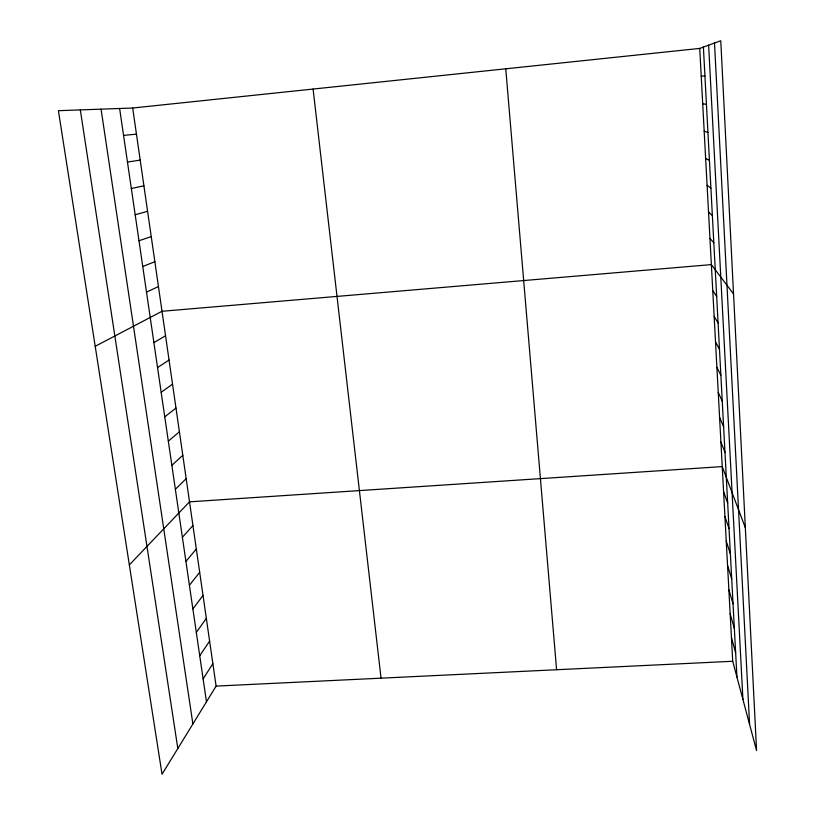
<?xml version="1.0" encoding="UTF-8"?>
<svg xmlns="http://www.w3.org/2000/svg" width="815" height="815" viewBox="0 0 815 815"><rect width="100%" height="100%" fill="white"/><g stroke="black" fill="none" stroke-linecap="round" stroke-linejoin="round"><path stroke-width="1.22" d="M132.682 108.018L216.107 686.098L162.032 774.25L58.415 110.697L132.682 108.018L699.728 48.421L720.766 40.75L756.585 750.646L732.716 661.271L699.728 48.421M203.118 678.864L212.868 663.695M199.736 655.749L209.608 641.12M196.323 632.44L206.327 618.361M192.88 608.948L203.017 595.429M189.416 585.262L199.685 572.303M185.922 561.382L196.323 549.004M182.397 537.299L192.931 525.512M129.34 564.907L189.508 501.836L722.243 466.598L745.338 527.733M175.357 489.265L186.166 478.67M171.853 465.314L182.805 455.32M168.318 441.18L179.402 431.787M164.762 416.842L175.979 408.071M161.166 392.3L172.536 384.16M157.54 367.555L169.051 360.057M153.892 342.616L165.547 335.77M95.202 346.304L162.012 311.279L711.363 264.61L733.541 293.92M146.496 292.106L158.446 286.585M142.757 266.525L154.86 261.697M138.978 240.741L151.233 236.615M135.168 214.742L147.586 211.309M131.337 188.51L143.909 185.81M127.466 162.063L140.2 160.097M701.226 76.274L704.934 75.795M123.554 135.392L136.451 134.159M216.107 686.098L732.716 661.271M702.713 103.882L706.442 104.249M704.191 131.246L707.95 132.448M705.647 158.385L709.437 160.402M707.094 185.28L710.904 188.102M708.53 211.951L712.371 215.557M709.957 238.398L713.818 242.778M712.768 290.609L716.68 296.497M714.154 316.383L718.096 323.005M715.529 341.943L719.492 349.289M716.894 367.29L720.878 375.348M718.249 392.423L722.253 401.184M719.594 417.351L723.618 426.795M720.918 442.076L724.973 452.193M723.588 491.649L727.683 503.089M724.922 516.486L729.038 528.589M726.257 541.119L730.383 553.874M727.571 565.549L731.717 578.935M728.875 589.775L733.042 603.793M730.169 613.807L734.356 628.426M731.442 637.636L735.65 652.866M80.328 109.913L177.823 748.506M101.07 109.159L192.89 723.944M119.622 108.487L206.47 701.797M313.092 89.059L381.043 678.172M505.758 68.806L556.594 669.736M708.632 45.171L742.923 699.474M703.396 47.076L736.943 677.092M714.511 43.032L749.586 724.403"/></g></svg>
